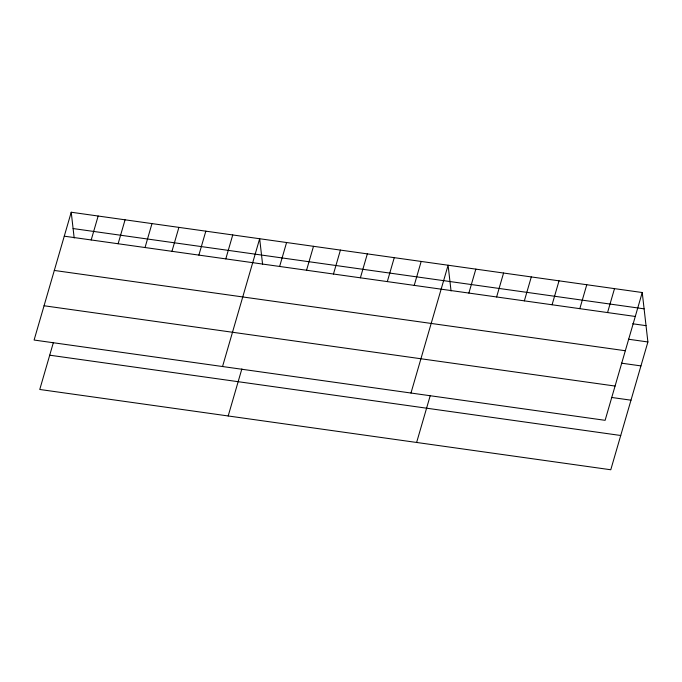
<?xml version="1.0" encoding="UTF-8"?>
<svg xmlns="http://www.w3.org/2000/svg" width="682" height="682" viewBox="0 0 682 682"><rect width="100%" height="100%" fill="white"/><g stroke="black" fill="none" stroke-linecap="round" stroke-linejoin="round"><path stroke-width="1.02" d="M71.226 212.238L34.1 340.037L605.113 420.325L642.239 292.527L71.226 212.238L74.176 238.001M53.418 342.441L39.761 389.473L610.774 469.762L647.9 341.963L642.239 292.527M91.192 239.962L98.148 216.024M118.114 243.747L125.07 219.809M145.036 247.532L151.984 223.594M171.949 251.317L178.906 227.379M198.871 255.102L205.828 231.164M225.793 258.887L232.741 234.949M222.537 366.532L259.663 238.734L262.613 264.505M228.189 415.969L241.854 368.945M279.629 266.457L286.585 242.519M306.55 270.243L313.498 246.304M333.464 274.028L340.42 250.089M360.386 277.813L367.342 253.875M387.308 281.598L394.256 257.66M414.221 285.383L421.178 261.445M410.973 393.028L448.1 265.23L451.049 291.001M416.625 442.465L430.291 395.441M468.875 293.072L475.831 269.134M496.615 296.968L503.572 273.03M524.347 300.873L531.304 276.926M552.079 304.769L559.035 280.831M579.819 308.665L586.776 284.726M607.551 312.569L614.508 288.631M73.093 228.547L644.106 308.844M64.27 236.177L635.292 316.465M632.683 323.771L646.033 325.655M628.386 339.218L647.9 341.963M54.313 270.447L625.334 350.744M621.43 363.156L640.944 365.902M44.057 305.758L615.07 386.055M611.473 397.435L630.986 400.181M49.718 355.194L620.731 435.491"/></g></svg>
